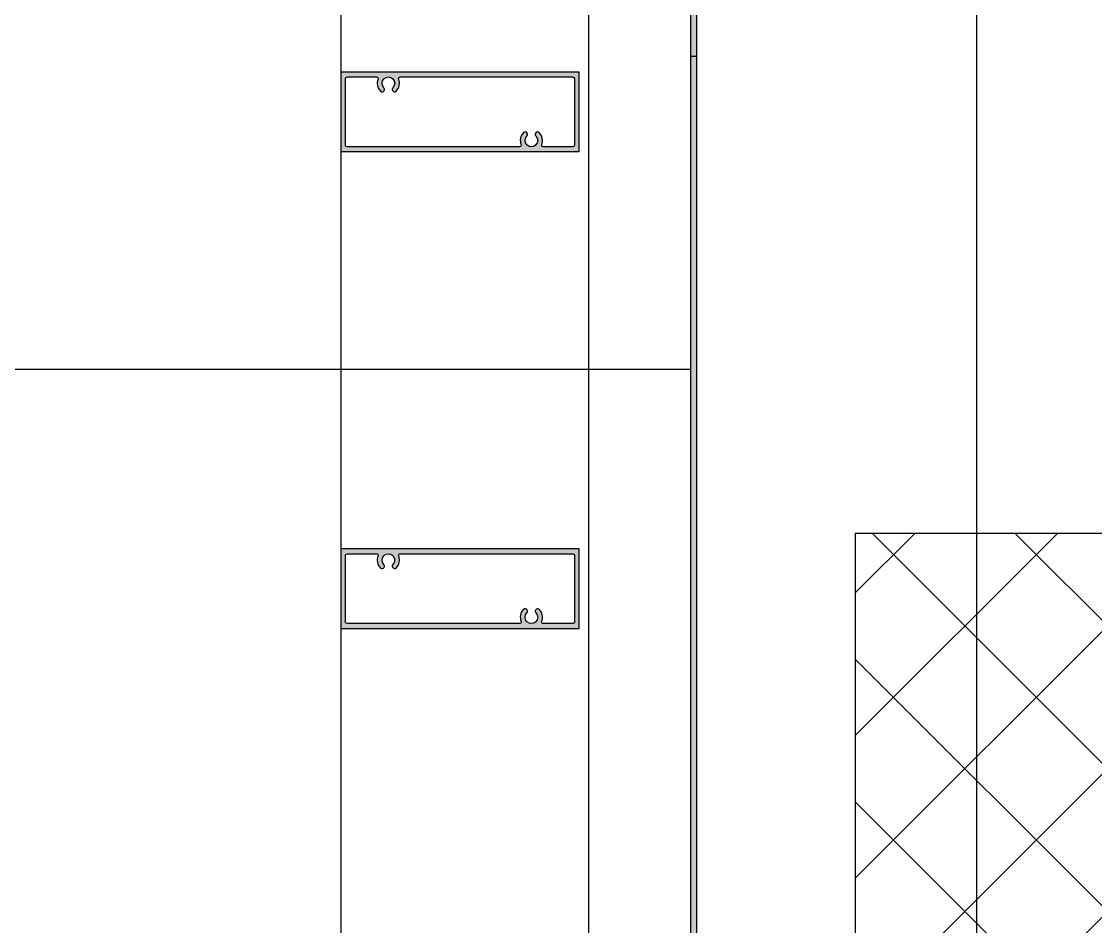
# Model space of a CAD drawing. Header units: millimetres. Extents: x 12351878 to 12381578, y 696206 to 738256.
# Drawn here: x 12366234 to 12366572, y 710959.7 to 711244.4 of the extents above; entities that cross this region are included whole.
import ezdxf

# ---------------------------------------------------------------- set-up
doc = ezdxf.new("R2010")
doc.units = ezdxf.units.MM
doc.header["$LTSCALE"] = 1000
doc.linetypes.add('CENTER2', pattern=[28.575000000000003, 19.05, -3.175, 3.175, -3.175])
doc.linetypes.add('HIDDEN', pattern=[0.125, 0.0625, -0.0625])
for name, color, linetype in [('ALUM', 1, 'Continuous'), ('DIM_LEAD', 3, 'Continuous'), ('ELASTOMER', 6, 'Continuous'), ('ELASTOMER-V', 241, 'Continuous'), ('EXTRUSION-V', 141, 'Continuous'), ('EXTRUSION1', 4, 'Continuous'), ('EXTRUSION2', 133, 'Continuous'), ('FASTENER', 191, 'Continuous'), ('INSUL', 8, 'HIDDEN'), ('SILICONE', 8, 'Continuous'), ('SYMBOL', 7, 'Continuous'), ('型材断面填充', 254, 'Continuous'), ('铝板断面填充', 14, 'Continuous')]:
    doc.layers.add(name, color=color, linetype=linetype)

# ---------------------------------------------------------------- blocks, each defined once
blk = doc.blocks.new('*U133')
at = {"linetype": 'CENTER2', "ltscale": 0.5}
blk.add_line((0, 5.682552812322683), (0, -13.72271173098998), dxfattribs=at)
at = {"color": 0, "linetype": 'ByBlock'}
blk.add_lwpolyline([(-0.6749999999992724, 2.506874680595502), (-1.174999999999272, 3.599999999998545), (-2.999999999998181, 3.600000000002183, 0.4142135623730951), (-5.399999999999636, 1.200000000000728), (-5.399999999999636, 0), (5.399999999999636, 0), (5.400000000001455, 1.19999999999709, 0.4142135623730951), (3.000000000001819, 3.599999999998545), (1.174999999999272, 3.599999999998545), (0.6749999999992724, 2.506874680595502)], format="xyb", close=True, dxfattribs=at)
blk = doc.blocks.new('*U81')
at = {"layer": 'ELASTOMER-V', "linetype": 'ByBlock'}
h = blk.add_hatch(dxfattribs=at)
h.set_pattern_fill('HONEY', color=256, scale=10, angle=90.00000000002557, style=0)
h.set_pattern_definition([(90, (777.9763210752899, -18948.4054980909), (-1.082531754731385, 1.874999999999516), [1.25, -2.5]), (210.0000000000255, (777.9763210752899, -18948.4054980909), (-1.082531754729711, -1.875000000000482), [1.249999999999997, -2.499999999999994]), (150.0000000000255, (777.9763210752899, -18948.4054980909), (-2.165063509461096, -9.662e-13), [-2.5, 1.25])])
edge = h.paths.add_edge_path()
edge.add_arc((6.00000064651249, 11.73395076351153), 5.999999344334356, 0, 360)
at = {"layer": 'SILICONE'}
h = blk.add_hatch(dxfattribs=at)
h.set_pattern_fill('AR-SAND', color=256, angle=90.00000000002557, style=0)
h.set_pattern_definition([(127.5000000000256, (777.9763210752899, -18948.4054980909), (-1.92682376901313, -0.0629933581104684), [0, -1.52, 0, -1.7, 0, -1.625]), (97.50000000002554, (777.9763210752899, -18948.4054980909), (-2.82214606523053, 1.769776705266466), [0, -0.82, 0, -1.369999999999999, 0, -0.525]), (57.50000000002556, (777.9763210752899, -18949.63549809088), (-0.0056590535383553, 3.114141861751492), [0, -0.4999999999999977, 0, -1.79999999999999, 0, -2.34999999999998]), (47.50000000002557, (777.9763210752899, -18949.63549809088), (-0.8776755649355914, 3.006126604571902), [0, -0.25, 0, -1.179999999999999, 0, -1.35])])
edge = h.paths.add_edge_path()
edge.add_line((-1.223408617079258e-06, 11.73395025841455), (0, 0))
edge.add_arc((5.999999995414328, -13.71720165333131), 14.97202795693112, 66.37509497301721, 113.62490502698279, ccw=False)
edge.add_line((11.99999999082866, 0), (11.9999999908614, 11.73395126860851))
edge.add_arc((6.000000646510671, 11.73395076350608), 5.999999344350748, -179.99999517673064, 4.8233733878078056e-06, ccw=False)
at = {"layer": '铝板断面填充', "linetype": 'ByBlock'}
h = blk.add_hatch(color=256, dxfattribs=at)
h.dxf.hatch_style = 1
h.paths.add_polyline_path([(395.0000030367768, 1.999999999867278), (369.1821183349924, 1.999999999852726), (13.99999999082866, 2), (13.9999999908614, 22), (0.9999999908613972, 22), (0.9999999908613972, 19.99999999999272), (11.9999999908614, 19.99999999999272), (11.99999999082866, 0), (369.1821183349924, -1.472738861225766e-10), (395.0000030367768, -1.399979285083932e-10)])
at = {"layer": 'ALUM'}
blk.add_lwpolyline([(395.0000030367768, 1.999999999867278), (369.1821183349924, 1.999999999852726), (13.99999999082866, 2), (13.9999999908614, 22), (0.9999999908613972, 22), (0.9999999908613972, 19.99999999999272), (11.9999999908614, 19.99999999999272), (11.99999999082866, 0), (369.1821183349924, -1.472738861225766e-10), (395.0000030367768, -1.399979285083932e-10)], close=True, dxfattribs=at)
at = {"layer": 'ELASTOMER'}
blk.add_circle((6.00000064651249, 11.73395076351153), 5.999999344334356, dxfattribs=at)
at = {"layer": 'EXTRUSION2'}
blk.add_lwpolyline([(-9.138602763414383e-09, 42), (-9.138602763414383e-09, 22), (19.9999999908614, 22), (19.9999999908614, 25), (2.999999990861397, 25), (2.999999990861397, 42)], close=True, dxfattribs=at)
at = {"layer": 'SILICONE'}
blk.add_lwpolyline([(-1.223408617079258e-06, 11.73395025841455), (0, 0), (0, 0, -0.2091377174264752), (11.99999999082866, 0), (11.9999999908614, 11.73395126860851, -1.000000000000909), (1.302159944316372e-06, 11.73395025841455)], format="xyb", dxfattribs=at)
at = {"layer": 'FASTENER', "xscale": -0.8333333333333337, "yscale": 0.8333333333333337, "zscale": 0.8333333333333337}
for p, rotation in [((2.999999990861397, 33.5), 269.9999999999745), ((6.499999990861397, 19.99999999999272), 180)]:
    blk.add_blockref('*U133', p, dxfattribs=dict(at, rotation=rotation))
blk = doc.blocks.new('20210923-LC06')
at = {"layer": '型材断面填充', "linetype": 'ByBlock'}
h = blk.add_hatch(color=256, dxfattribs=at)
h.paths.add_polyline_path([(75, 12.5), (0, 12.5), (0, -12.5), (75, -12.5)])
edge = h.paths.add_edge_path(flags=16)
edge.add_arc((72.99999999999272, 10.5), 0.5, 0, 90, ccw=False)
edge.add_line((73.49999999999272, 10.5), (73.49999999999272, -10.5))
edge.add_arc((72.99999999999272, -10.5), 0.5, -90, 0, ccw=False)
edge.add_line((72.99999999999272, -11), (63.70809924347122, -11))
edge.add_arc((63.70809924347122, -10.5), 0.5, 157.9756871616606, 270, ccw=False)
edge.add_arc((59.99999999996362, -8.999999999923602), 3.49999999999024, 337.9756871617368, 405.5224881743313)
edge.add_arc((61.96176195076987, -7.002128601492586), 0.6999999863657048, 45.52248817439985, 150.0000000002586)
edge.add_line((61.35554417992535, -6.652128608311614), (61.30384047733969, -6.741682048123039))
edge.add_arc((61.91005825998582, -7.091682048114308), 0.6999999999930533, 150.000000000497, 224.9738861260881)
edge.add_arc((59.99999999498687, -8.999999999916326), 1.99999999646012, -224.97388637242545, 44.97388612635791, ccw=False)
edge.add_arc((58.08994174066902, -7.091682042391767), 0.6999999964802336, 315.0261136276913, 389.999999996758)
edge.add_line((58.69615952028835, -6.741682044186746), (58.64445582000917, -6.652128608351632))
edge.add_arc((58.0382380491501, -7.002128601496224), 0.6999999863618294, 29.99999999656709, 134.4775118258088)
edge.add_arc((59.99999999995634, -8.999999999923602), 3.499999999985485, 134.4775118257521, 202.0243128383078)
edge.add_arc((56.29190075644874, -10.5), 0.5000000000078625, -89.99999999916622, 22.024312838026788, ccw=False)
edge.add_line((56.29190075645602, -11), (2, -11))
edge.add_arc((2, -10.5), 0.5, 180, 270, ccw=False)
edge.add_line((1.5, -10.5), (1.5, 10.5))
edge.add_arc((2, 10.5), 0.5, 90, 180, ccw=False)
edge.add_line((2, 11), (11.2919007564924, 11))
edge.add_arc((11.29190075648512, 10.49999999998909), 0.5000000000109139, -22.024313129871473, 89.99999999916622, ccw=False)
edge.add_arc((15.00000000499858, 8.999999975909304), 3.500000013615411, 157.9756868698486, 225.5224875408107)
edge.add_arc((13.03823803211708, 7.002128599175194), 0.7000000000041585, 225.5224875403132, 330.0000000028977)
edge.add_line((13.64445581477776, 6.652128599209391), (13.696159520332, 6.741682044186746))
edge.add_arc((13.0899417407054, 7.091682042388129), 0.6999999964831274, 330.0000000037976, 404.9738863725193)
edge.add_arc((14.99999999501597, 8.999999999916326), 1.999999996458775, -44.97388612598962, 224.9738863725727, ccw=False)
edge.add_arc((16.9100582600222, 7.091682048121584), 0.6999999999878389, 135.0261138737017, 209.9999999998008)
edge.add_line((16.30384047738335, 6.741682048130315), (16.355544179969, 6.652128608307976))
edge.add_arc((16.96176195081352, 7.002128601492586), 0.6999999863692359, 209.9999999999993, 314.4775118253916)
edge.add_arc((15.00000000002183, 8.999999999923602), 3.499999999983077, 314.477511825457, 382.0243128382527)
edge.add_arc((18.70809924351488, 10.49999999999272), 0.4999999999930083, 90, 202.0243128382656, ccw=False)
edge.add_line((18.70809924351488, 10.99999999998545), (72.99999999999272, 11))
at = {"color": 0, "linetype": 'ByBlock'}
blk.add_lwpolyline([(75, 12.5), (0, 12.5), (0, -12.5), (75, -12.5)], close=True, dxfattribs=at)
blk.add_lwpolyline([(72.99999999999272, 11, -0.4142135623731147), (73.49999999999272, 10.5), (73.49999999999272, -10.5, -0.4142135623730951), (72.99999999999272, -11), (63.70809924347122, -11, -0.5318455158548693), (63.24458683803095, -10.31249999998909, 0.303569696419431), (62.45220242653158, -6.502660764042957, 0.4903143928775128), (61.35554417992535, -6.652128608311614), (61.30384047733969, -6.741682048123039, 0.339327190915275), (61.41485796841152, -7.586431147374242, -2.41265831870223), (58.58514202763035, -7.586431141295179, 0.339327192099483), (58.69615952028835, -6.741682044186746), (58.64445582000917, -6.652128608351632, 0.4903143928944151), (57.54779757338838, -6.502660764050233, 0.3035696964186377), (56.75541316189629, -10.31249999998909, -0.5318455158544906), (56.29190075645602, -11), (2, -11, -0.4142135623730951), (1.5, -10.5), (1.5, 10.5, -0.4142135623730951), (2, 11), (11.2919007564924, 11, -0.5318455174885397), (11.75541316098679, 10.31249999761349, 0.3035696947912896), (12.5477975412723, 6.502660757421836, 0.4903143963226426), (13.64445581477776, 6.652128599209391), (13.696159520332, 6.741682044186746, 0.3393271920984405), (13.58514202766673, 7.586431141295179, -2.412658318694041), (16.41485796845518, 7.58643114737788, 0.3393271909152766), (16.30384047738335, 6.741682048130315), (16.355544179969, 6.652128608307976, 0.49031439287499), (17.45220242657524, 6.502660764039319, 0.3035696964197462), (18.24458683808189, 10.31249999998545, -0.5318455158541423), (18.70809924351488, 10.99999999998545)], format="xyb", close=True, dxfattribs=at)
blk = doc.blocks.new('gyqs06')
at = {"layer": 'INSUL', "linetype": 'ByBlock'}
h = blk.add_hatch(dxfattribs=at)
h.set_pattern_fill('ANSI37', color=256, scale=20)
h.set_pattern_definition([(45, (-12393068.00000522, -704772.9283430666), (-22.45064030267288, 22.45064030267288), []), (135, (-12393068.00000522, -704772.9283430666), (-22.45064030267288, -22.45064030267288), [])])
h.paths.add_polyline_path([(3349.00003737025, 2110.571657034801), (3736.99999493733, 2110.571657166816), (3736.99999493733, 1910.571657066466), (3349.00003737025, 1910.571656934451)])
at = {"layer": '铝板断面填充', "linetype": 'ByBlock'}
blk.add_hatch(color=256, dxfattribs=at).paths.add_polyline_path([(3297.00003740564, 2260.571660017828), (3299.00003740564, 2260.571660017828), (3299.00003740564, 1735.571657467517), (3297.00003740564, 1735.571657467517)])
at = {"layer": 'ALUM', "linetype": 'ByBlock', "elevation": 4.015512391808422e-08}
blk.add_lwpolyline([(3297.00003740564, 2260.571660017828), (3297.00003740564, 1735.571657467517), (3299.00003740564, 1735.571657467517), (3299.00003740564, 2260.571660017828)], dxfattribs=at)
at = {"layer": 'EXTRUSION-V'}
for p, q in [((3386.999988323078, 2705.854584753979, -6.753306439935467e-08), (3386.99993411079, 1865.571656996966, 4.015512391808422e-08)), ((3264.989285783842, 2645.571663054521), (3264.989210251719, 1109.328941014595))]:
    blk.add_line(p, q, dxfattribs=at)
blk.add_lwpolyline([(3186.989286676049, 2680.571656279266), (3186.989286676049, 1109.328941014595)], dxfattribs=at)
at = {"layer": 'INSUL', "linetype": 'ByBlock', "elevation": -2.671660720812548e-08}
blk.add_lwpolyline([(3349.00003737025, 2110.571657034801), (3736.99999493733, 2110.571657166816), (3736.99999493733, 1910.571657066466), (3349.00003737025, 1910.571656934451)], close=True, dxfattribs=at)
at = {"color": 0, "linetype": 'ByBlock', "rotation": 270}
blk.add_blockref('*U81', (3297.00003740564, 2655.571663054521), dxfattribs=at)
at = {"layer": 'EXTRUSION1'}
for p in [(3186.989286676049, 2243.071656843531, -6.694355303533304e-08), (3186.989286676049, 2093.071656843531, -6.694355303533304e-08)]:
    blk.add_blockref('20210923-LC06', p, dxfattribs=at)

msp = doc.modelspace()

# ---------------------------------------------------------------- linework, layer by layer
at = {"layer": 'DIM_LEAD'}
msp.add_line((12366444.49211049, 711134.9997836236, 4.265609390439485e-08), (12365041.49882348, 711134.9997836236, 4.265609390439485e-08), dxfattribs=at)

# ---------------------------------------------------------------- block references
at = {"layer": 'SYMBOL'}
msp.add_blockref('gyqs06', (12363147.49884617, 708972.9283430666), dxfattribs=at)

doc.saveas('drawing.dxf')
